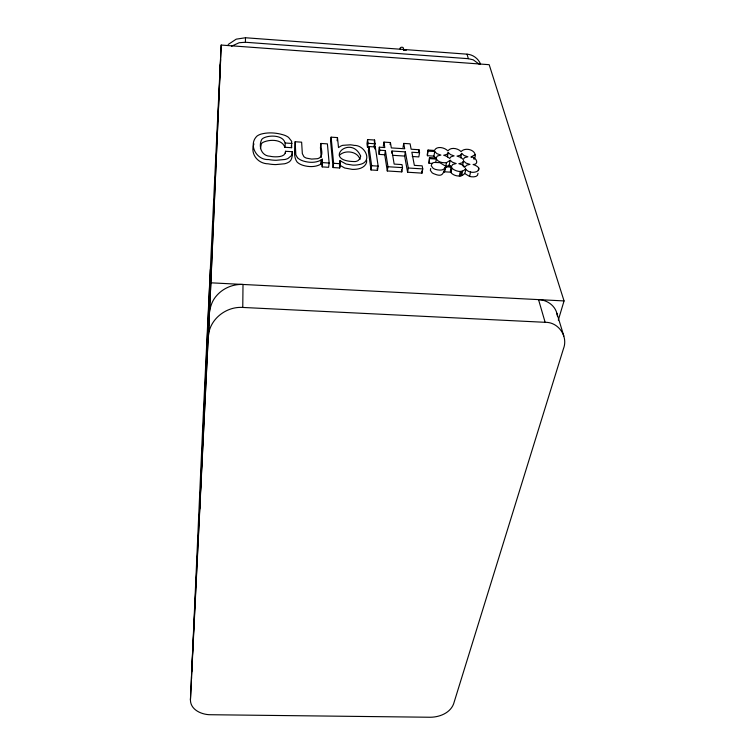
<?xml version="1.0" encoding="UTF-8"?>
<svg xmlns="http://www.w3.org/2000/svg" width="755" height="755" viewBox="0 0 755 755"><rect width="100%" height="100%" fill="white"/><g stroke="black" fill="none" stroke-linecap="round" stroke-linejoin="round"><path stroke-width="1.13" d="M260.437 148.631L261.381 143.771A12.439 6.559 5.6 0 1 262.853 142.44C269.478 139.203 282.049 138.948 284.843 147.263L291.619 147.697L291.685 141.317L288.561 137.401A14.741 7.72 5.8 0 0 284.682 135.296C277.208 132.786 268.856 132.031 261.164 134.069A16.808 8.815 5.6 0 0 257.096 136.004C247.97 144.431 256.351 160.362 268.61 159.531A22.895 12.089 5.7 0 0 276.179 160.286L284.937 159.484A13.816 7.333 5.8 0 0 288.032 158.446L291.713 155.341L292.374 151.717L285.56 151.283C285.579 156.361 279.369 156.851 275.594 156.832A13.552 7.172 5.7 0 1 270.035 156.238C261.428 156.002 258.201 146.357 261.711 139.515A12.467 6.54 5.7 0 1 263.193 138.193C270.422 134.163 287.919 135.353 284.843 147.263M242.77 307.445L243.006 284.465C233.238 283.984 223.376 288.023 216.883 295.356C206.483 306.539 209.607 323.065 208.361 336.843C209.041 319.601 225.962 306.256 242.77 307.445L545.138 322.309C558.464 321.97 568.336 336.352 563.466 348.697L453.585 703.953C450.074 713.107 439.41 717.203 430.237 717.25L210.683 714.73C202 714.815 190.477 710.021 190.43 699.96L202.623 429.038M479.217 64.184L473.225 59.824L468.355 58.692L245.432 42.261L245.479 37.75L236.23 39.156L228.18 44.498M199.679 509.068L210.352 269.526L211.504 269.582M210.503 289.41L220.649 59.532M190.43 699.96L210.89 282.814L221.196 45.055L489.193 64.694L564.051 300.924L558.304 320.111M202.5 430.869L221.196 45.055M191.666 671.856L210.532 288.891M285.362 153.416L285.56 151.283M292.374 151.717C292.374 155.804 292.26 161.117 287.627 162.731A13.779 7.352 5.8 0 1 284.541 163.778L275.801 164.59A22.839 12.118 5.6 0 1 268.252 163.835C257.814 163.722 249.952 153.869 253.944 143.894M321.941 163.476L322.225 166.893L328.623 167.299L329.142 163.033L327.406 143.875L320.922 143.45C320.299 147.848 324.14 154.435 319.676 157.738A8.484 4.502 6.7 0 1 317.336 158.71L311.626 159.078L306.521 158.144A7.191 3.822 6.6 0 1 303.878 156.644L302.33 153.614L301.632 142.176L295.148 141.751C295.073 148.263 292.997 156.332 297.026 161.947A12.599 6.729 6.6 0 0 303.066 165.364C309.295 167.223 316.505 167.251 321.941 163.476L322.442 159.22C316.977 162.986 309.758 162.948 303.519 161.089A12.637 6.71 6.6 0 1 297.451 157.672M220.082 67.601L220.451 64.128M320.922 143.45L320.441 147.678L321.243 157.653M320.63 163.958L321.13 159.692M322.225 166.893L322.442 159.22M340.618 161.032L346.158 164.052L352.811 165.109A15.93 8.428 7.8 0 0 359.305 164.543C373.348 162.24 365.335 145.083 354.208 145.394A16.355 8.616 7.8 0 0 350.339 144.818L342.77 145.328A10.844 5.691 7.7 0 0 339.901 146.668L338.514 147.593L337.485 137.58L331.115 137.165L330.605 141.364L333.087 167.553L339.703 167.969L340.618 161.032L339.939 160.702L339.703 167.969M333.087 167.553L333.616 163.297L331.115 137.165M337.089 140.732L337.485 137.58M405.982 50.198A1.482 0.764 -66.2 0 0 405.888 49.802L405.643 49.67A2.416 1.755 69.4 0 0 405.152 49.594M367.581 139.571L366.977 143.752L367.496 147.499L368.11 143.308L367.581 139.571L374.584 140.024L375.131 143.761L374.508 147.952L374.093 145.139M368.95 146.555L368.346 150.755L371.007 169.951L377.5 170.356L378.151 166.119L375.31 146.97L368.95 146.555L371.639 165.713L371.007 169.951M374.272 142.11L374.584 140.024M374.999 149.065L375.31 146.97M419.553 152.737L418.959 149.726L411.135 149.216L410.107 143.828L403.717 143.412L404.699 148.773L391.326 147.914L390.429 142.535L383.946 142.11L384.814 147.555L379.331 147.197L378.699 151.396L379.152 154.397L384.729 154.756L387.287 170.96L401.802 171.876L402.519 167.648L401.981 164.59L394.157 164.09L391.968 151.019L405.359 151.878L408.313 168.006L407.587 172.225L421.998 173.131L422.762 168.912L422.149 165.845L414.363 165.354L411.852 152.236L419.553 152.737L418.808 156.908L412.23 156.483M379.152 154.397L379.793 150.198L379.331 147.197M383.304 146.281L383.946 142.11M295.148 141.751L295.828 154.803L297.461 157.672M384.729 154.756L385.39 150.566L379.793 150.198M390.09 144.62L390.429 142.535M387.287 170.96L387.966 166.732L385.39 150.566M391.628 153.114L391.968 151.019M403.019 147.574L403.717 143.412M407.587 172.225L404.652 156.068L405.359 151.878M474.017 159.305C479.444 151.038 465.873 146.13 461.06 151.604C458.011 148.282 450.707 146.763 447.894 150.934C444.837 147.536 436.73 145.526 434.446 150.462L428.066 150.047L427.217 154.624L427.443 155.709L433.889 156.125L436.031 158.229M418.581 151.812L418.959 149.726M427.443 155.709L428.066 150.047M428.293 151.123L434.757 151.547L436.9 153.652L440.863 155.077L437.343 156.03L436.116 158.022L429.538 157.597L428.991 163.25L432.247 163.457M428.991 163.25L429.538 157.597M433.889 156.125L434.757 151.547M435.711 162.514L436.362 159.069L429.85 158.654M430.709 168.516L430.331 170.319L432.153 172.81A6.408 3.388 10.1 0 0 434.748 174.075C447.913 179.596 440.458 163.457 451.141 167.544C454.576 171.064 462.069 173.678 465.533 168.827C470.988 176.679 487.721 169.516 473.102 164.496C479.991 164.477 475.839 156.483 470.903 157.04L474.989 154.747M444.204 172.074L445.337 167.28M447.347 157.106L448.243 152.538L450.556 154.624L454.095 155.87L450.971 156.814L449.678 158.437L447.149 156.417L443.695 155.247L446.837 154.388L448.243 152.538M445.78 166.138L446.46 162.684L450.178 160.277L452.5 162.268L456.199 163.542L452.689 164.486L451.443 166.43L445.403 166.053L439.806 162.665L434.351 162.438A6.361 3.341 10.1 0 0 432.039 163.42L431.199 165.704L433.03 168.186A6.427 3.379 10.1 0 0 435.626 169.45C438.655 170.224 443.591 171.026 445.11 167.468M444.431 171.895L445.705 167.204M447.97 166.242L449.263 164.864L450.178 160.277M444.789 171.81L450.216 172.149L451.141 167.544M465.533 168.827C466.637 177.944 454.557 177.585 450.65 172.272L451.575 167.667M450.99 172.489L451.924 167.884M460.729 157.955L461.673 153.397L464.042 155.492L467.892 156.804L464.57 157.663L463.192 159.456L460.88 157.418L457.02 156.125L460.305 155.256L461.673 153.397M459.323 176.028L460.286 171.413M460.55 175.962L461.503 171.357M462.589 165.524L463.542 160.938L465.967 163.071L469.94 164.392L466.543 165.222L465.127 167.11L462.702 164.986L458.832 163.703L462.145 162.853L463.542 160.938M461.626 175.755L462.589 171.149M478 173.329C478.34 177.472 472.319 177.142 469.601 176.453L470.591 171.847M478.245 170.29L478.745 167.997M403.897 50.292L404.501 49.717M339.382 155.351C344.733 149.575 357.804 151.198 359.965 159.447M231.407 46.253L239.165 42.733L245.432 42.261M446.46 162.684C442.864 163.005 438.457 162.372 436.362 159.069M210.89 282.814L564.051 300.924M322.725 162.627L329.142 163.033M333.616 163.297L340.25 163.712L339.939 160.702M371.639 165.713L378.151 166.119M387.966 166.732L402.519 167.648M408.313 168.006L422.762 168.912M368.11 143.308L375.131 143.761M285.23 143.006L292.034 143.45M392.411 155.285L404.652 156.068M245.479 37.75L467.043 54.171C472.96 54.558 478.255 58.588 480.548 64.015M405.888 49.802L405.161 49.613A1.491 0.934 -88.3 0 1 405.444 50.179M469.601 176.453L464.561 173.423M339.391 164.958L344.724 168.016L352.226 169.365A15.893 8.447 7.8 0 0 358.71 168.79C362.749 167.987 367.336 164.769 366.637 160.154M403.359 49.896L404.104 50.321M450.867 166.44L449.263 164.864M464.278 167.195L463.079 166.128M400.348 49.377C398.574 47.225 403.623 46.093 403.548 48.622M473.668 157.342L474.121 158.71M563.853 336.088L556.897 313.344C554.783 305.218 546.724 299.848 538.532 299.622L545.138 322.309M467.043 54.171L468.355 58.692M291.279 145.555L291.619 147.697M421.592 171.074L421.998 173.131M556.897 313.344L557.492 316.336M401.443 169.828L401.802 171.876M204.086 409.238L203.708 405.359L203.51 412.636M377.17 168.101L377.5 170.356M191.477 676.603L191.562 678.537M405.397 49.641A1.491 0.887 -79.8 0 1 405.614 50.198M405.633 49.698A1.491 0.821 -71.8 0 1 405.784 50.245M405.067 49.802A1.482 0.972 82.6 0 1 405.275 50.198M360.654 156.077L360.031 158.541L358.172 160.522A8.324 4.407 7.8 0 1 355.19 161.57C321.3 161.466 350.537 133.531 360.654 156.077"/></g></svg>
